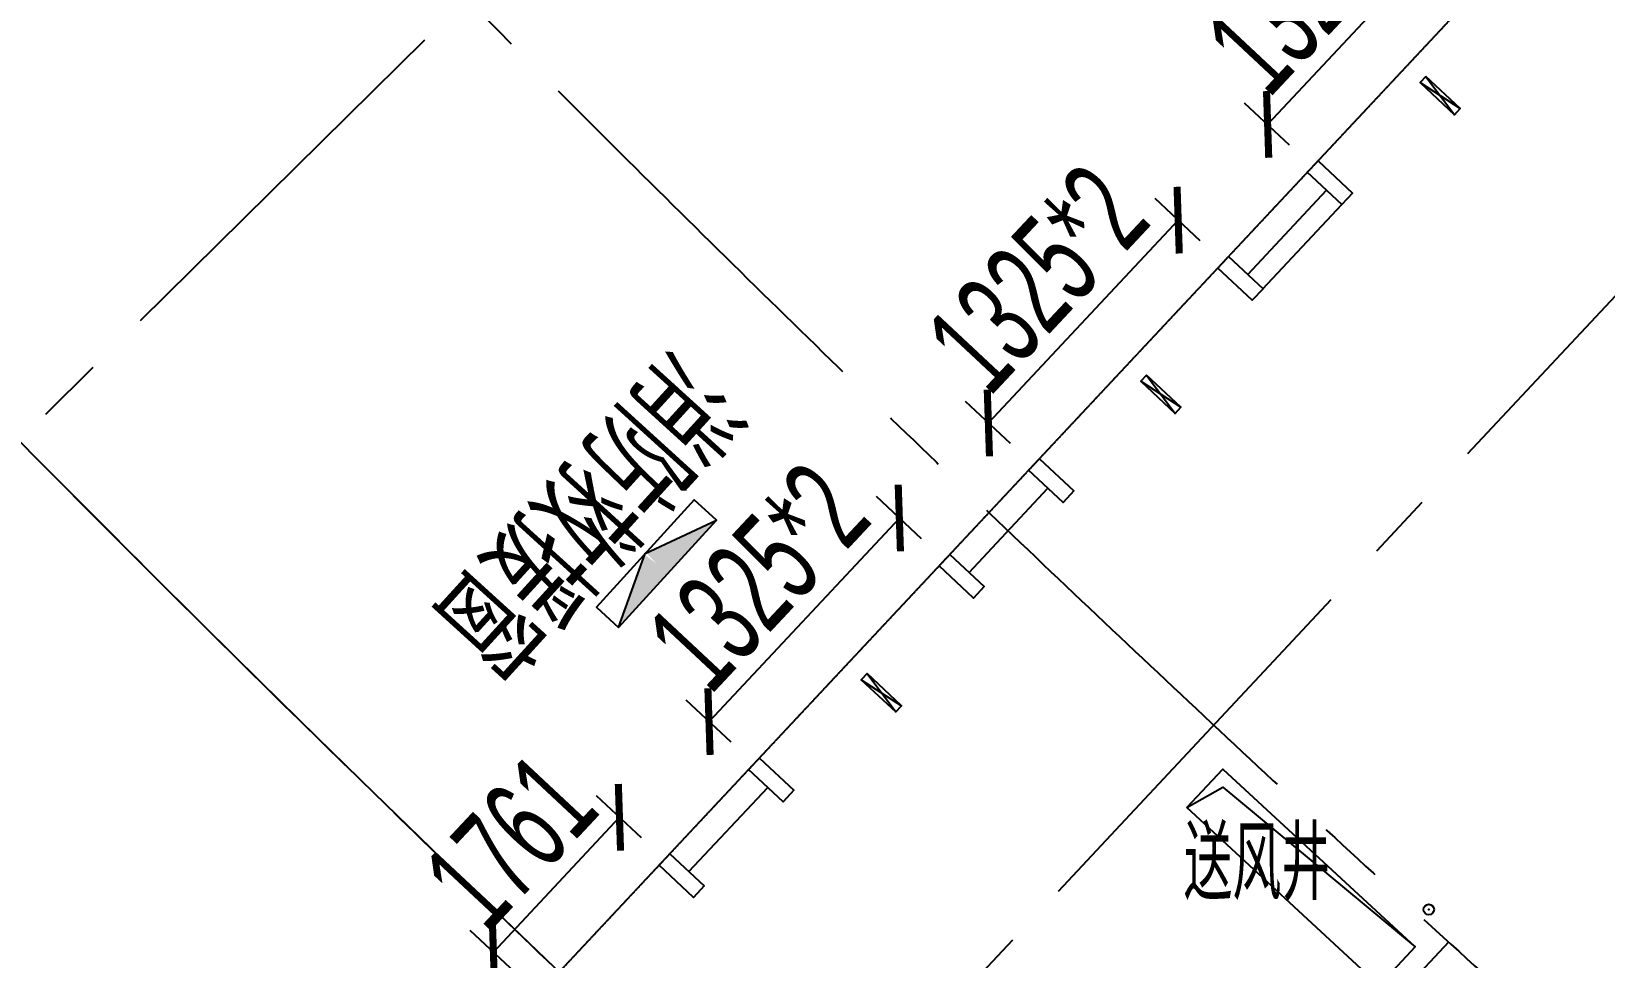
# Model space of a CAD drawing. Extents: x -668578 to 2331563, y -1202445 to 1620273.
# Drawn here: x 976284 to 991285, y 103955 to 112790 of the extents above; entities that cross this region are included whole.
import ezdxf

# ---------------------------------------------------------------- set-up
doc = ezdxf.new("R2010")
doc.units = 0
doc.linetypes.add('CENTER2', pattern=[28.575, 19.05, -3.175, 3.175, -3.175])
doc.linetypes.add('DASH', pattern=[0.35, 0.25, -0.1])
doc.layers.get('0').update_dxf_attribs({"color": 8})
doc.layers.get('Defpoints').update_dxf_attribs({"color": 8})
for name, color, linetype in [('#文字', 8, 'Continuous'), ('#标注', 8, 'Continuous'), ('#轴线', 8, 'CENTER2'), ('A-AL', 8, 'Continuous'), ('A-BEAM-PLAN-C', 8, 'Continuous'), ('A-DIMS-150', 8, 'Continuous'), ('A-WIND-FRAM', 8, 'Continuous'), ('AXIS', 8, 'Continuous'), ('dim', 8, 'Continuous'), ('外轮廓', 8, 'Continuous'), ('建-文字', 8, 'Continuous'), ('救援窗', 8, 'Continuous'), ('水-消防-消火栓-标识', 8, 'Continuous')]:
    doc.layers.add(name, color=color, linetype=linetype)
doc.styles.add('JHZX', font='jrs.shx', dxfattribs={"width": 0.6, "bigfont": 'jhz.shx'})
doc.styles.add('XD2008', font='xd-hzs.shx', dxfattribs={"width": 0.7, "bigfont": 'xd-hztxt.shx'})
doc.styles.add('图纸文字', font='txt.shx', dxfattribs={"width": 0.5, "bigfont": 'HZTXT.shx'})
doc.dimstyles.new('JZBZ-300', dxfattribs={"dimscale": 300, "dimtxt": 3, "dimasz": 1.5, "dimexe": 1, "dimexo": 1, "dimgap": 0.5, "dimtad": 1, "dimdec": 0, "dimdsep": 46, "dimtxsty": 'JHZX', "dimblk1": 'ARCHTICK', "dimblk2": 'ARCHTICK', "dimsah": 1, "dimcen": 0, "dimclrd": 1, "dimclre": 1, "dimclrt": 2, "dimazin": 2, "dimtfac": 1, "dimtdec": 0, "dimtix": 1, "dimtmove": 0, "dimatfit": 3, "dimfxl": 0, "dimtolj": 1, "dimlwd": -1, "dimlwe": -1, "dimarcsym": 0})
doc.dimstyles.new('JZBZ-400', dxfattribs={"dimscale": 400, "dimtxt": 3, "dimasz": 1.5, "dimexe": 1, "dimexo": 1, "dimgap": 0.5, "dimtad": 1, "dimdec": 0, "dimdsep": 46, "dimtxsty": 'JHZX', "dimblk1": 'ARCHTICK', "dimblk2": 'ARCHTICK', "dimsah": 1, "dimcen": 0, "dimclrd": 1, "dimclre": 1, "dimclrt": 2, "dimazin": 2, "dimtfac": 1, "dimtdec": 0, "dimtix": 1, "dimtmove": 0, "dimatfit": 3, "dimfxl": 0, "dimtolj": 1, "dimlwd": -1, "dimlwe": -1, "dimarcsym": 0})

# ---------------------------------------------------------------- blocks, each defined once
blk = doc.blocks.new('_ARCHTICK')
at = {"color": 0, "linetype": 'ByBlock', "const_width": 0.15}
blk.add_lwpolyline([(-0.5, -0.5), (0.5, 0.5)], dxfattribs=at)
blk = doc.blocks.new('*D2939')
at = {"layer": '#标注', "ltscale": 300, "transparency": 16777216}
for p, q in [((-1773, -1481), (-9342, -7863)), ((165914, -92056), (164727, -101884))]:
    blk.add_line(p, q, dxfattribs=at)
blk.add_arc((197092, 166179), 269610, 220.13382, 263.11563, dxfattribs=at)
at = {"layer": 'Defpoints', "color": 0, "ltscale": 300, "transparency": 16777216}
for p in [(197092, 166179), (-1467, -1224), (40380, -53208), (165962, -91659)]:
    blk.add_point(p, dxfattribs=at)
at = {"layer": '#标注', "ltscale": 300, "transparency": 16777216, "xscale": 600, "yscale": 600, "zscale": 600}
for p, rotation in [((-9036, -7605), 130.1338192809485), ((164775, -101487), 353.1156299250187)]:
    blk.add_blockref('_ARCHTICK', p, dxfattribs=dict(at, rotation=rotation))
at = {"layer": '#标注', "ltscale": 300, "transparency": 16777216, "insert": (69342, -70334), "char_height": 1200, "attachment_point": 5, "rotation": 331.6247, "style": 'JHZX'}
blk.add_mtext('\\A1;42.98°', dxfattribs=at)
blk = doc.blocks.new('*D3024')
at = {"layer": '#标注', "transparency": 16777216}
for p, q in [((-141066, -6393), (-145949, -11413)), ((-145670, -11126), (-138374, -18223)), ((-133770, -13491), (-138653, -18510))]:
    blk.add_line(p, q, dxfattribs=at)
at = {"layer": 'Defpoints', "color": 0, "transparency": 16777216}
for p in [(-140787, -6107), (-133491, -13204), (-138374, -18223)]:
    blk.add_point(p, dxfattribs=at)
at = {"layer": '#标注', "transparency": 16777216, "xscale": 600, "yscale": 600, "zscale": 600}
for p, rotation in [((-145670, -11126), 135.7893196351563), ((-138374, -18223), 315.7893196351563)]:
    blk.add_blockref('_ARCHTICK', p, dxfattribs=dict(at, rotation=rotation))
at = {"layer": '#标注', "transparency": 16777216, "insert": (-141464, -14101), "char_height": 1200, "attachment_point": 5, "rotation": 315.7893, "style": 'JHZX'}
blk.add_mtext('\\A1;10178', dxfattribs=at)
blk = doc.blocks.new('frgtegg')
blk.add_line((183, -171), (934, 633))
for points in [[(854, 913), (1183, 606), (1080, 496), (751, 804)], [(0, 0), (329, -307), (226, -417), (-102, -110)]]:
    blk.add_lwpolyline(points, close=True)
blk = doc.blocks.new('rbbnynytnyt')
for p, q in [((0, 0), (80, -450)), ((80, 0), (0, -450))]:
    blk.add_line(p, q)
blk.add_lwpolyline([(0, 0), (80, 0), (80, -450), (0, -450)], close=True)
blk = doc.blocks.new('立管-R75-1')
at = {"linetype": 'Continuous'}
blk.add_circle((0, 0), 75, dxfattribs=at)
blk.add_point((0, 0), dxfattribs=at)
blk = doc.blocks.new('*D2414')
at = {"layer": '#标注', "color": 1, "ltscale": 300, "transparency": 16777216}
for p, q in [((982102, 105096), (981672, 105498)), ((980689, 104007), (981891, 105293)), ((980899, 103810), (980469, 104212))]:
    blk.add_line(p, q, dxfattribs=at)
at = {"layer": 'Defpoints', "color": 0, "ltscale": 300, "transparency": 16777216}
for p in [(981891, 105293), (982321, 104891), (981118, 103605)]:
    blk.add_point(p, dxfattribs=at)
at = {"layer": '#标注', "color": 1, "ltscale": 300, "transparency": 16777216, "xscale": 450, "yscale": 450, "zscale": 450}
for p, rotation in [((981891, 105293), 46.91510862200041), ((980689, 104007), 226.9151086220004)]:
    blk.add_blockref('_ARCHTICK', p, dxfattribs=dict(at, rotation=rotation))
at = {"layer": '#标注', "color": 2, "ltscale": 300, "transparency": 16777216, "insert": (980852, 105060), "char_height": 900, "attachment_point": 5, "rotation": 46.9151, "style": 'JHZX'}
blk.add_mtext('\\A1;1761', dxfattribs=at)
blk = doc.blocks.new('*D2450')
at = {"layer": 'Defpoints', "color": 0, "ltscale": 300, "transparency": 16777216}
for p in [(990312, 113436), (988072, 111903), (988502, 111501)]:
    blk.add_point(p, dxfattribs=at)
at = {"layer": 'dim', "color": 1, "ltscale": 300, "transparency": 16777216}
for p, q in [((990092, 113641), (989663, 114043)), ((989882, 113838), (988072, 111903)), ((988282, 111706), (987853, 112107))]:
    blk.add_line(p, q, dxfattribs=at)
at = {"layer": 'dim', "color": 1, "ltscale": 300, "transparency": 16777216, "xscale": 450, "yscale": 450, "zscale": 450}
for p, rotation in [((989882, 113838), 46.92042011243559), ((988072, 111903), 226.9204201124356)]:
    blk.add_blockref('_ARCHTICK', p, dxfattribs=dict(at, rotation=rotation))
at = {"layer": 'dim', "color": 2, "ltscale": 300, "transparency": 16777216, "insert": (988539, 113280), "char_height": 900, "attachment_point": 5, "rotation": 46.9204, "style": 'JHZX'}
blk.add_mtext('\\A1;1325*2', dxfattribs=at)
blk = doc.blocks.new('*D2451')
at = {"layer": 'Defpoints', "color": 0, "ltscale": 300, "transparency": 16777216}
for p in [(987649, 110589), (985409, 109055), (985839, 108653)]:
    blk.add_point(p, dxfattribs=at)
at = {"layer": 'dim', "color": 1, "ltscale": 300, "transparency": 16777216}
for p, q in [((987430, 110793), (987000, 111195)), ((987219, 110990), (985409, 109055)), ((985620, 108858), (985190, 109260))]:
    blk.add_line(p, q, dxfattribs=at)
at = {"layer": 'dim', "color": 1, "ltscale": 300, "transparency": 16777216, "xscale": 450, "yscale": 450, "zscale": 450}
for p, rotation in [((987219, 110990), 46.92113675218449), ((985409, 109055), 226.9211367521845)]:
    blk.add_blockref('_ARCHTICK', p, dxfattribs=dict(at, rotation=rotation))
at = {"layer": 'dim', "color": 2, "ltscale": 300, "transparency": 16777216, "insert": (985876, 110432), "char_height": 900, "attachment_point": 5, "rotation": 46.9211, "style": 'JHZX'}
blk.add_mtext('\\A1;1325*2', dxfattribs=at)
blk = doc.blocks.new('*D2452')
at = {"layer": 'Defpoints', "color": 0, "ltscale": 300, "transparency": 16777216}
for p in [(984990, 107746), (982745, 106206), (983175, 105804)]:
    blk.add_point(p, dxfattribs=at)
at = {"layer": 'dim', "color": 1, "ltscale": 300, "transparency": 16777216}
for p, q in [((984771, 107951), (984341, 108353)), ((984560, 108148), (982745, 106206)), ((982956, 106009), (982526, 106411))]:
    blk.add_line(p, q, dxfattribs=at)
at = {"layer": 'dim', "color": 1, "ltscale": 300, "transparency": 16777216, "xscale": 450, "yscale": 450, "zscale": 450}
for p, rotation in [((984560, 108148), 46.9268503911104), ((982745, 106206), 226.9268503911104)]:
    blk.add_blockref('_ARCHTICK', p, dxfattribs=dict(at, rotation=rotation))
at = {"layer": 'dim', "color": 2, "ltscale": 300, "transparency": 16777216, "insert": (983215, 107587), "char_height": 900, "attachment_point": 5, "rotation": 46.9269, "style": 'JHZX'}
blk.add_mtext('\\A1;1325*2', dxfattribs=at)
blk = doc.blocks.new('A$C6e55dde9')
at = {"layer": '救援窗'}
h = blk.add_hatch(color=256, dxfattribs=at)
edge = h.paths.add_edge_path()
edge.add_arc((-839, -143), 839, 350.4779, 360)
edge.add_arc((839, -143), 839, 180, 189.5221)
edge.add_line((12, -282), (693, 0))
edge.add_line((693, 0), (-693, 0))
edge.add_line((-693, 0), (-12, -282))
edge = h.paths.add_edge_path()
edge.add_line((-12, -282), (0, -287))
edge.add_line((0, -287), (12, -282))
edge.add_arc((839, -143), 839, 180, 189.5221, ccw=False)
edge.add_arc((-839, -143), 839, -9.5221, 0, ccw=False)
blk.add_lwpolyline([(693, 0), (-693, 0), (-693, -287), (693, -287)], close=True, dxfattribs=at)
blk.add_lwpolyline([(693, 0), (0, -287), (-693, 0)], dxfattribs=at)
blk = doc.blocks.new('A$Cf5e5299f')
at = {"layer": '#标注', "ltscale": 300}
blk.add_blockref('A$C6e55dde9', (0, 0), dxfattribs=at)
at = {"layer": '#文字', "style": '图纸文字', "width": 0.7}
blk.add_text('消防救援窗', height=1000, dxfattribs=at).set_placement((-1646, -1458))
blk = doc.blocks.new('A$Caccc0cd0')
at = {"layer": '#标注'}
dim = blk.add_aligned_dim(p1=(-140786.8, -6106.7), p2=(-133491.3, -13203.9), distance=-7002.8, dimstyle='JZBZ-400', override={"dimclrd": 256, "dimclre": 256, "dimclrt": 256}, dxfattribs=at)
dim.commit()
dim.dimension.update_dxf_attribs({"geometry": '*D3024', "text_midpoint": (-141464.3, -14101.4)})
blk = doc.blocks.new('DSGDFG')
at = {"layer": '#标注', "ltscale": 300}
blk.add_arc((197092.2, 166179.2), 257800, 220.136073, 263.11563, dxfattribs=at)
at = {"layer": '#轴线', "ltscale": 200}
for p, q in [((62298.5, 32984.1), (12368.2, -16353.9)), ((19724.4, -23495.6), (67661.1, 27767.3))]:
    blk.add_line(p, q, dxfattribs=at)
for radius in [220600, 228400, 236200, 244000, 251800, 257800]:
    blk.add_arc((197092.2, 166179.2), radius, 218.438892, 265.140584, dxfattribs=at)
at = {"layer": '#标注', "ltscale": 300}
blk.add_blockref('A$Caccc0cd0', (154502.6, -8915.6), dxfattribs=at)
dim = blk.add_angular_dim_3p(base=(40379.7, -53208.3), center=(197092.1, 166179.2), p1=(-1467, -1223.5), p2=(165961.7, -91658.5), dimstyle='JZBZ-400', override={"dimclrd": 256, "dimclre": 256, "dimclrt": 256}, dxfattribs=at)
dim.commit()
dim.dimension.update_dxf_attribs({"geometry": '*D2939', "text_midpoint": (69341.6, -70334.5)})
blk = doc.blocks.new('QWERTT')
at = {"layer": '#标注', "ltscale": 300}
dim = blk.add_aligned_dim(p1=(981118.3, 103605.1), p2=(982321.3, 104891.3), distance=588.4, dimstyle='JZBZ-300', dxfattribs=at)
dim.commit()
dim.dimension.update_dxf_attribs({"geometry": '*D2414', "text_midpoint": (980851.8, 105060)})
at = {"layer": 'dim', "ltscale": 300}
for p1, p2, distance, picture, middle in [((990311.5, 113436.4), (988501.5, 111500.8), -588.2, '*D2450', (988538.6, 113280.2)), ((987648.7, 110588.5), (985838.9, 108653), -588.4, '*D2451', (985875.7, 110432.5)), ((984990.3, 107745.9), (983175.1, 105804.4), -588.4, '*D2452', (983214.6, 107586.8))]:
    dim = blk.add_aligned_dim(p1=p1, p2=p2, distance=distance, text='1325*2', dimstyle='JZBZ-300', dxfattribs=at)
    dim.commit()
    dim.dimension.update_dxf_attribs({"geometry": picture, "text_midpoint": middle})

msp = doc.modelspace()

# ---------------------------------------------------------------- linework, layer by layer
at = {"layer": 'A-AL'}
msp.add_lwpolyline([(1118355.3, 81975.4, 0.1374564), (1116892.4, 82729.6, -0.1495092), (1008196, 142063.6, 0.4157146), (1003871.8, 142100.4), (971684.6, 110294.9, 0.412976), (971649.8, 105990.9, 0.1494419), (1106711.2, 32398.8, 0.3779271), (1110215.5, 34407.4)], format="xyb", dxfattribs=at)
at = {"layer": 'A-AL', "linetype": 'DASH'}
msp.add_lwpolyline([(1007464.8, 131779.9), (981168.2, 103658.7, 0.4125655), (981313.8, 99348.1, 0.1401637), (1109094.2, 33959.9, 0.4129138), (1112673.3, 36349.1), (1121228.6, 78745, 0.4158512), (1118825.4, 82341.4, -0.0570612), (1072922.5, 96920.6, 0.041227), (1069111, 98265, 0.0515723), (1064119.6, 99038.1), (1062567.6, 99116.7, -0.1166495), (1052200.4, 102130.1, -0.0581911), (1011774.8, 131925.5, 0.4145967)], format="xyb", close=True, dxfattribs=at)
at = {"layer": 'A-BEAM-PLAN-C', "linetype": 'Continuous'}
msp.add_lwpolyline([(987301.6, 105386.2), (987643.3, 105751.5), (989480.5, 104055.9), (989136.8, 103688.4)], close=True, dxfattribs=at)
at = {"layer": 'A-DIMS-150'}
msp.add_line((988027.6, 110335.1), (988779, 111138.7), dxfattribs=at)
msp.add_lwpolyline([(987301.6, 105386.2), (987645.2, 105579), (989480.5, 104055.9)], dxfattribs=at)
at = {"layer": 'AXIS'}
msp.add_line((989798.6, 104103.3), (983924.3, 97821.4), dxfattribs=at)
at = {"layer": '外轮廓', "color": 3}
for points in [[(1074437.6, 95756.9, -0.0962245), (1007874.3, 141748.9, 0.4157146), (1004188.1, 141780.3), (972000.9, 109974.8, 0.412976), (971971.2, 106305.8, 0.1494419), (1106801.6, 32839.7, 0.3546026), (1109712.2, 34352.5, 0.3546026)], [(1069984.6, 97547.9, -0.0905266), (1007731.4, 141609.1, 0.4157146), (1004328.7, 141638.1), (972141.5, 109832.6, 0.412976), (972114.1, 106445.8, 0.1494419), (1106841.7, 33035.6, 0.3452345), (1109495.6, 34359.2)]]:
    msp.add_lwpolyline(points, format="xyb", dxfattribs=at)

# ---------------------------------------------------------------- block references
at = {"layer": '#标注'}
for name, p in [('QWERTT', (0, 0)), ('DSGDFG', (962448.9, 123910))]:
    msp.add_blockref(name, p, dxfattribs=at)
at = {"layer": '#标注', "ltscale": 300, "rotation": 227.6833192208946}
msp.add_blockref('A$Cf5e5299f', (982349.9, 107616), dxfattribs=at)
at = {"layer": 'A-AL'}
for p in [(987698.9, 110642.5), (985041.5, 107800.7), (982371.1, 104945.1)]:
    msp.add_blockref('frgtegg', p, dxfattribs=at)
at = {"layer": 'A-WIND-FRAM', "xscale": -1, "rotation": 46.92042011197652}
for p in [(989579.9, 112361.2), (986916.1, 109512.5), (984252.2, 106663.8)]:
    msp.add_blockref('rbbnynytnyt', p, dxfattribs=at)
at = {"layer": '水-消防-消火栓-标识', "xscale": 0.6666666665114466, "yscale": 0.6666666665114466, "zscale": 0.6666666665114466, "rotation": 134.6116665740206}
msp.add_blockref('立管-R75-1', (989608.6, 104412.6), dxfattribs=at)

# ---------------------------------------------------------------- texts
at = {"layer": '建-文字', "style": 'XD2008', "width": 0.7}
msp.add_text('送风井', height=700, dxfattribs=at).set_placement((987271.1, 104503.5))

doc.saveas('drawing.dxf')
